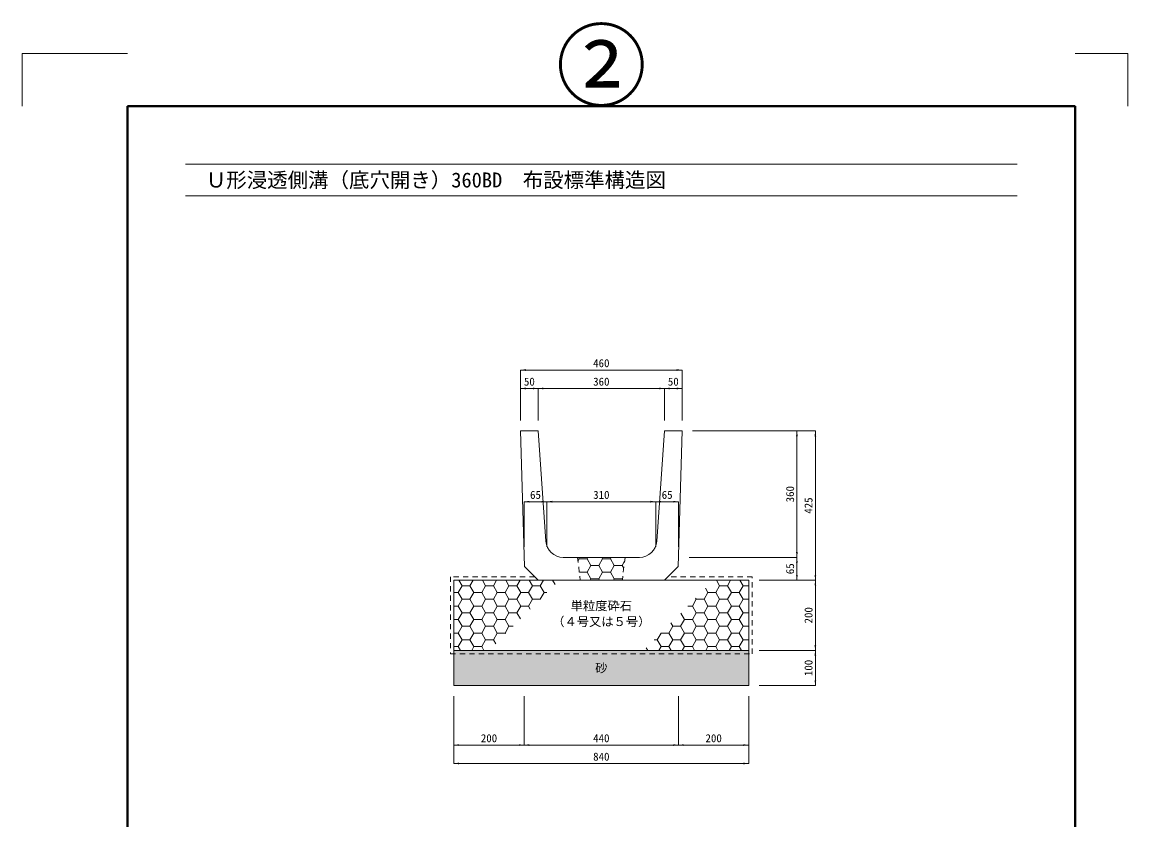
# Model space of a CAD drawing. Units: millimetres at full size. Extents: x 91602 to 111352, y 12024 to 16568.
# Drawn here: x 95752 to 98902, y 14296 to 16568 of the extents above; entities that cross this region are included whole.
import ezdxf
from ezdxf.enums import TextEntityAlignment as Align

# ---------------------------------------------------------------- set-up
doc = ezdxf.new("R2010")
doc.units = ezdxf.units.MM
doc.header["$LTSCALE"] = 20
doc.linetypes.add('USER1', pattern=[1.35, 0.75, -0.6])
for name, color, linetype, lineweight in [('Defpoints_3', 7, 'Continuous', 13), ('ハッチング', 7, 'Continuous', 9), ('図枠', 7, 'Continuous', 5), ('寸法線', 7, 'Continuous', 13), ('排水孔', 30, 'USER1', 13), ('本体', 2, 'Continuous', 13), ('浸透施設', 3, 'Continuous', 13), ('透水シート', 4, 'USER1', 13)]:
    doc.layers.add(name, color=color, linetype=linetype, lineweight=lineweight)
for name, color, linetype in [('ハッチング_砂', 32, 'Continuous'), ('文字', 7, 'Continuous'), ('補助線', 1, 'Continuous')]:
    doc.layers.add(name, color=color, linetype=linetype)
doc.styles.add('ＭＳ ゴシック', font='')
doc.styles.get('ＭＳ ゴシック').set_extended_font_data('MS Gothic')

# ---------------------------------------------------------------- blocks, each defined once
blk = doc.blocks.new('filled_arrow')
at = {"color": 0, "linetype": 'Continuous', "lineweight": -2}
blk.add_solid([(7.5, 1.25), (0, 0), (7.5, -1.25)], dxfattribs=at)

msp = doc.modelspace()

# ---------------------------------------------------------------- hatches: boundary and pattern name
at = {"layer": 'ハッチング_砂'}
msp.add_hatch(color=256, dxfattribs=at).paths.add_polyline_path([(96982.07, 14778.64), (96982.07, 14678.64), (97822.07, 14678.64), (97822.07, 14778.64)])

# ---------------------------------------------------------------- linework, layer by layer
at = {"layer": 'Defpoints_3'}
for p, q in [((95752.07, 16478.54), (95752.07, 16328.54)), ((96052.07, 16478.54), (95752.07, 16478.54)), ((98752.07, 16478.54), (98902.07, 16478.54)), ((98902.07, 16478.54), (98902.07, 16328.54))]:
    msp.add_line(p, q, dxfattribs=at)
at = {"layer": 'ハッチング'}
for p, q in [((97335.69, 15033.95), (97339.08, 15039.82)), ((97339.08, 15039.82), (97336.88, 15043.64)), ((97339.08, 15039.82), (97361.31, 15039.82)), ((97361.3, 15039.82), (97363.51, 15043.64)), ((97372.42, 15020.58), (97361.3, 15039.82)), ((97394.64, 15020.58), (97405.75, 15039.82)), ((97405.75, 15039.82), (97403.55, 15043.64)), ((97405.76, 15039.82), (97427.98, 15039.82)), ((97427.98, 15039.82), (97430.18, 15043.64)), ((97439.09, 15020.58), (97427.98, 15039.82)), ((97461.32, 15020.58), (97468.3, 15032.68)), ((97339.45, 15001.33), (97361.31, 15001.33)), ((97361.3, 15001.33), (97372.42, 15020.58)), ((97372.42, 14982.08), (97361.3, 15001.33)), ((97372.42, 15020.58), (97394.64, 15020.58)), ((97405.75, 15001.33), (97394.64, 15020.58)), ((97394.64, 14982.08), (97405.75, 15001.33)), ((97405.76, 15001.33), (97427.98, 15001.33)), ((97427.98, 15001.33), (97439.09, 15020.58)), ((97439.09, 14982.08), (97427.98, 15001.33)), ((97439.09, 15020.58), (97461.32, 15020.58)), ((97465.98, 15012.51), (97461.32, 15020.58)), ((96994.59, 14943.59), (97005.7, 14962.83)), ((97005.7, 14962.83), (96996.58, 14978.64)), ((97005.71, 14962.83), (97027.93, 14962.83)), ((97027.93, 14962.83), (97037.06, 14978.64)), ((97039.04, 14943.59), (97027.93, 14962.83)), ((97061.27, 14943.59), (97072.38, 14962.83)), ((97072.38, 14962.83), (97063.25, 14978.64)), ((97072.38, 14962.83), (97094.61, 14962.83)), ((97094.6, 14962.83), (97103.73, 14978.64)), ((97105.72, 14943.59), (97094.6, 14962.83)), ((97127.94, 14943.59), (97139.05, 14962.83)), ((97139.05, 14962.83), (97129.93, 14978.64)), ((97139.06, 14962.83), (97161.28, 14962.83)), ((97161.28, 14962.83), (97170.41, 14978.64)), ((97172.39, 14943.59), (97161.28, 14962.83)), ((97194.62, 14943.59), (97205.73, 14962.83)), ((97205.73, 14962.83), (97196.6, 14978.64)), ((97205.73, 14962.83), (97227.96, 14962.83)), ((97227.95, 14962.83), (97237.08, 14978.64)), ((97239.07, 14943.59), (97227.95, 14962.83)), ((97270.16, 14966.73), (97263.28, 14978.64)), ((97370.43, 14978.64), (97372.42, 14982.08)), ((97372.42, 14982.08), (97394.64, 14982.08)), ((97396.63, 14978.64), (97394.64, 14982.08)), ((97437.11, 14978.64), (97439.09, 14982.08)), ((97439.09, 14982.08), (97461.32, 14982.08)), ((97461.32, 14982.08), (97462.75, 14984.57)), ((97462.27, 14980.42), (97461.32, 14982.08)), ((97728.02, 14943.59), (97739.13, 14962.83)), ((97739.13, 14962.83), (97730, 14978.64)), ((97739.13, 14962.83), (97761.36, 14962.83)), ((97761.35, 14962.83), (97770.48, 14978.64)), ((97772.47, 14943.59), (97761.35, 14962.83)), ((97794.69, 14943.59), (97805.8, 14962.83)), ((97805.8, 14962.83), (97796.68, 14978.64)), ((97805.81, 14962.83), (97822.07, 14962.83)), ((96982.07, 14943.59), (96994.59, 14943.59)), ((97005.7, 14924.34), (96994.59, 14943.59)), ((97027.93, 14924.34), (97039.04, 14943.59)), ((97039.04, 14943.59), (97061.27, 14943.59)), ((97072.38, 14924.34), (97061.27, 14943.59)), ((97094.6, 14924.34), (97105.72, 14943.59)), ((97105.72, 14943.59), (97127.94, 14943.59)), ((97139.05, 14924.34), (97127.94, 14943.59)), ((97161.28, 14924.34), (97172.39, 14943.59)), ((97172.39, 14943.59), (97194.62, 14943.59)), ((97205.73, 14924.34), (97194.62, 14943.59)), ((97228.21, 14924.78), (97239.07, 14943.59)), ((97239.07, 14943.59), (97247.02, 14943.59)), ((97694.68, 14924.34), (97705.79, 14943.59)), ((97705.79, 14943.59), (97698.92, 14955.49)), ((97705.79, 14943.59), (97728.02, 14943.59)), ((97739.13, 14924.34), (97728.02, 14943.59)), ((97761.35, 14924.34), (97772.47, 14943.59)), ((97772.47, 14943.59), (97794.69, 14943.59)), ((97805.8, 14924.34), (97794.69, 14943.59)), ((96982.07, 14905.09), (96994.59, 14905.09)), ((96994.59, 14905.09), (97005.7, 14924.34)), ((97005.7, 14885.84), (96994.59, 14905.09)), ((97005.71, 14924.34), (97027.93, 14924.34)), ((97039.04, 14905.09), (97027.93, 14924.34)), ((97027.93, 14885.84), (97039.04, 14905.09)), ((97039.04, 14905.09), (97061.27, 14905.09)), ((97061.27, 14905.09), (97072.38, 14924.34)), ((97072.38, 14885.84), (97061.27, 14905.09)), ((97072.38, 14924.34), (97094.61, 14924.34)), ((97105.72, 14905.09), (97094.6, 14924.34)), ((97094.6, 14885.84), (97105.72, 14905.09)), ((97105.72, 14905.09), (97127.94, 14905.09)), ((97127.94, 14905.09), (97139.05, 14924.34)), ((97139.05, 14885.84), (97127.94, 14905.09)), ((97139.06, 14924.34), (97161.28, 14924.34)), ((97172.39, 14905.09), (97161.28, 14924.34)), ((97161.28, 14885.84), (97172.39, 14905.09)), ((97172.39, 14905.09), (97194.62, 14905.09)), ((97194.62, 14905.09), (97205.73, 14924.34)), ((97199.71, 14896.28), (97194.62, 14905.09)), ((97205.73, 14924.34), (97227.77, 14924.34)), ((97648.52, 14905.09), (97661.34, 14905.09)), ((97661.34, 14905.09), (97672.45, 14924.34)), ((97672.45, 14885.84), (97661.34, 14905.09)), ((97672.45, 14924.34), (97670.74, 14927.31)), ((97672.46, 14924.34), (97694.68, 14924.34)), ((97705.79, 14905.09), (97694.68, 14924.34)), ((97694.68, 14885.84), (97705.79, 14905.09)), ((97705.79, 14905.09), (97728.02, 14905.09)), ((97728.02, 14905.09), (97739.13, 14924.34)), ((97739.13, 14885.84), (97728.02, 14905.09)), ((97739.13, 14924.34), (97761.36, 14924.34)), ((97772.47, 14905.09), (97761.35, 14924.34)), ((97761.35, 14885.84), (97772.47, 14905.09)), ((97772.47, 14905.09), (97794.69, 14905.09)), ((97794.69, 14905.09), (97805.8, 14924.34)), ((97805.8, 14885.84), (97794.69, 14905.09)), ((97805.81, 14924.34), (97822.07, 14924.34)), ((96994.59, 14866.6), (97005.7, 14885.84)), ((97005.71, 14885.84), (97027.93, 14885.84)), ((97039.04, 14866.6), (97027.93, 14885.84)), ((97061.27, 14866.6), (97072.38, 14885.84)), ((97072.38, 14885.84), (97094.61, 14885.84)), ((97105.72, 14866.6), (97094.6, 14885.84)), ((97127.94, 14866.6), (97139.05, 14885.84)), ((97139.06, 14885.84), (97161.28, 14885.84)), ((97171.53, 14868.1), (97161.28, 14885.84)), ((97639.12, 14866.6), (97628.47, 14885.04)), ((97661.34, 14866.6), (97672.45, 14885.84)), ((97672.46, 14885.84), (97694.68, 14885.84)), ((97705.79, 14866.6), (97694.68, 14885.84)), ((97728.02, 14866.6), (97739.13, 14885.84)), ((97739.13, 14885.84), (97761.36, 14885.84)), ((97772.47, 14866.6), (97761.35, 14885.84)), ((97794.69, 14866.6), (97805.8, 14885.84)), ((97805.81, 14885.84), (97822.07, 14885.84)), ((96982.07, 14866.6), (96994.59, 14866.6)), ((97005.7, 14847.35), (96994.59, 14866.6)), ((96994.59, 14828.1), (97005.7, 14847.35)), ((97005.71, 14847.35), (97027.93, 14847.35)), ((97027.93, 14847.35), (97039.04, 14866.6)), ((97039.04, 14828.1), (97027.93, 14847.35)), ((97039.04, 14866.6), (97061.27, 14866.6)), ((97072.38, 14847.35), (97061.27, 14866.6)), ((97061.27, 14828.1), (97072.38, 14847.35)), ((97072.38, 14847.35), (97094.61, 14847.35)), ((97094.6, 14847.35), (97105.72, 14866.6)), ((97105.72, 14828.1), (97094.6, 14847.35)), ((97105.72, 14866.6), (97127.94, 14866.6)), ((97139.05, 14847.35), (97127.94, 14866.6)), ((97127.94, 14828.1), (97139.05, 14847.35)), ((97139.06, 14847.35), (97150.78, 14847.35)), ((97594.67, 14828.1), (97605.78, 14847.35)), ((97605.78, 14847.35), (97600.29, 14856.86)), ((97605.78, 14847.35), (97628.01, 14847.35)), ((97628, 14847.35), (97639.12, 14866.6)), ((97639.12, 14828.1), (97628, 14847.35)), ((97639.12, 14866.6), (97661.34, 14866.6)), ((97672.45, 14847.35), (97661.34, 14866.6)), ((97661.34, 14828.1), (97672.45, 14847.35)), ((97672.46, 14847.35), (97694.68, 14847.35)), ((97694.68, 14847.35), (97705.79, 14866.6)), ((97705.79, 14828.1), (97694.68, 14847.35)), ((97705.79, 14866.6), (97728.02, 14866.6)), ((97739.13, 14847.35), (97728.02, 14866.6)), ((97728.02, 14828.1), (97739.13, 14847.35)), ((97739.13, 14847.35), (97761.36, 14847.35)), ((97761.35, 14847.35), (97772.47, 14866.6)), ((97772.47, 14828.1), (97761.35, 14847.35)), ((97772.47, 14866.6), (97794.69, 14866.6)), ((97805.8, 14847.35), (97794.69, 14866.6)), ((97794.69, 14828.1), (97805.8, 14847.35)), ((97805.81, 14847.35), (97822.07, 14847.35)), ((96982.07, 14828.1), (96994.59, 14828.1)), ((97005.7, 14808.85), (96994.59, 14828.1)), ((96994.59, 14789.61), (97005.7, 14808.86)), ((97005.71, 14808.85), (97027.93, 14808.85)), ((97027.93, 14808.86), (97039.04, 14828.1)), ((97039.04, 14789.61), (97027.93, 14808.85)), ((97039.04, 14828.1), (97061.27, 14828.1)), ((97072.38, 14808.85), (97061.27, 14828.1)), ((97061.27, 14789.61), (97072.38, 14808.86)), ((97072.38, 14808.85), (97094.61, 14808.85)), ((97094.6, 14808.86), (97105.72, 14828.1)), ((97101.08, 14797.65), (97094.6, 14808.85)), ((97105.72, 14828.1), (97127.94, 14828.1)), ((97129.26, 14825.83), (97127.94, 14828.1)), ((97552.28, 14808.85), (97561.33, 14808.85)), ((97561.33, 14808.86), (97572.44, 14828.1)), ((97572.44, 14789.61), (97561.33, 14808.85)), ((97572.44, 14828.1), (97572.11, 14828.68)), ((97572.44, 14828.1), (97594.67, 14828.1)), ((97605.78, 14808.85), (97594.67, 14828.1)), ((97594.67, 14789.61), (97605.78, 14808.86)), ((97605.78, 14808.85), (97628.01, 14808.85)), ((97628, 14808.86), (97639.12, 14828.1)), ((97639.12, 14789.61), (97628, 14808.85)), ((97639.12, 14828.1), (97661.34, 14828.1)), ((97672.45, 14808.85), (97661.34, 14828.1)), ((97661.34, 14789.61), (97672.45, 14808.86)), ((97672.46, 14808.85), (97694.68, 14808.85)), ((97694.68, 14808.86), (97705.79, 14828.1)), ((97705.79, 14789.61), (97694.68, 14808.85)), ((97705.79, 14828.1), (97728.02, 14828.1)), ((97739.13, 14808.85), (97728.02, 14828.1)), ((97728.02, 14789.61), (97739.13, 14808.86)), ((97739.13, 14808.85), (97761.36, 14808.85)), ((97761.35, 14808.86), (97772.47, 14828.1)), ((97772.47, 14789.61), (97761.35, 14808.85)), ((97772.47, 14828.1), (97794.69, 14828.1)), ((97805.8, 14808.85), (97794.69, 14828.1)), ((97794.69, 14789.61), (97805.8, 14808.86)), ((97805.81, 14808.85), (97822.07, 14808.85)), ((96982.07, 14789.61), (96994.59, 14789.61)), ((97000.92, 14778.64), (96994.59, 14789.61)), ((97032.71, 14778.64), (97039.04, 14789.61)), ((97039.04, 14789.61), (97061.27, 14789.61)), ((97067.6, 14778.64), (97061.27, 14789.61)), ((97534.32, 14778.64), (97529.84, 14786.41)), ((97566.11, 14778.64), (97572.44, 14789.61)), ((97572.44, 14789.61), (97594.67, 14789.61)), ((97601, 14778.64), (97594.67, 14789.61)), ((97632.79, 14778.64), (97639.12, 14789.61)), ((97639.12, 14789.61), (97661.34, 14789.61)), ((97667.67, 14778.64), (97661.34, 14789.61)), ((97699.46, 14778.64), (97705.79, 14789.61)), ((97705.79, 14789.61), (97728.02, 14789.61)), ((97734.35, 14778.64), (97728.02, 14789.61)), ((97766.14, 14778.64), (97772.47, 14789.61)), ((97772.47, 14789.61), (97794.69, 14789.61)), ((97801.02, 14778.64), (97794.69, 14789.61))]:
    msp.add_line(p, q, dxfattribs=at)
at = {"layer": '図枠', "lineweight": 40}
for p, q in [((96052.07, 16328.54), (98752.07, 16328.54)), ((96052.07, 16328.54), (96052.07, 12173.54)), ((98752.07, 16328.54), (98752.07, 12173.54))]:
    msp.add_line(p, q, dxfattribs=at)
at = {"layer": '図枠', "lineweight": 13}
for p, q in [((96217.07, 16163.54), (98587.07, 16163.54)), ((96217.07, 16073.54), (98587.07, 16073.54))]:
    msp.add_line(p, q, dxfattribs=at)
at = {"layer": '寸法線'}
for p, q in [((97172.07, 15577.23), (97632.07, 15577.23)), ((97172.07, 15433.64), (97172.07, 15577.23)), ((97632.07, 15433.64), (97632.07, 15577.23)), ((97172.07, 15524.73), (97222.07, 15524.73)), ((97172.07, 15433.64), (97172.07, 15524.73)), ((97222.07, 15433.64), (97222.07, 15524.73)), ((97222.07, 15524.73), (97582.07, 15524.73)), ((97222.07, 15433.64), (97222.07, 15524.73)), ((97582.07, 15433.64), (97582.07, 15524.73)), ((97582.07, 15524.73), (97632.07, 15524.73)), ((97582.07, 15433.64), (97582.07, 15524.73)), ((97632.07, 15433.64), (97632.07, 15524.73)), ((97662.07, 15403.64), (97959.24, 15403.64)), ((97662.07, 15403.64), (98011.74, 15403.64)), ((97959.24, 15403.64), (97959.24, 15043.64)), ((98011.74, 14978.64), (98011.74, 15403.64)), ((97182.07, 15202.18), (97247.07, 15202.18)), ((97182.07, 15073.64), (97182.07, 15202.18)), ((97247.07, 15073.64), (97247.07, 15202.18)), ((97247.07, 15202.18), (97557.07, 15202.18)), ((97247.07, 15073.64), (97247.07, 15202.18)), ((97557.07, 15073.64), (97557.07, 15202.18)), ((97557.07, 15202.18), (97622.07, 15202.18)), ((97557.07, 15073.64), (97557.07, 15202.18)), ((97622.07, 15073.64), (97622.07, 15202.18)), ((97652.07, 15043.64), (97959.24, 15043.64)), ((97652.07, 15043.64), (97959.24, 15043.64)), ((97959.24, 15043.64), (97959.24, 14978.64)), ((97852.07, 14978.64), (97959.24, 14978.64)), ((97852.07, 14978.64), (98011.74, 14978.64)), ((97852.07, 14978.64), (98011.74, 14978.64)), ((98011.74, 14978.64), (98011.74, 14778.64)), ((97852.07, 14778.64), (98011.74, 14778.64)), ((97852.07, 14778.64), (98011.74, 14778.64)), ((98011.74, 14778.64), (98011.74, 14678.64)), ((96982.07, 14648.64), (96982.07, 14509.01)), ((96982.07, 14648.64), (96982.07, 14456.51)), ((97182.07, 14648.64), (97182.07, 14509.01)), ((97182.07, 14648.64), (97182.07, 14509.01)), ((97622.07, 14648.64), (97622.07, 14509.01)), ((97622.07, 14648.64), (97622.07, 14509.01)), ((97822.07, 14648.64), (97822.07, 14509.01)), ((97822.07, 14648.64), (97822.07, 14456.51)), ((97852.07, 14678.64), (98011.74, 14678.64)), ((96982.07, 14509.01), (97182.07, 14509.01)), ((97182.07, 14509.01), (97622.07, 14509.01)), ((97622.07, 14509.01), (97822.07, 14509.01)), ((96982.07, 14456.51), (97822.07, 14456.51))]:
    msp.add_line(p, q, dxfattribs=at)
at = {"layer": '排水孔'}
for p, q in [((97334.57, 15043.64), (97342.07, 14978.64)), ((97469.57, 15043.64), (97462.07, 14978.64))]:
    msp.add_line(p, q, dxfattribs=at)
at = {"layer": '本体'}
msp.add_line((97510.42, 15043.64), (97293.72, 15043.64), dxfattribs=at)
msp.add_lwpolyline([(97243.84, 15090.18), (97222.07, 15403.64), (97172.07, 15403.64), (97182.78, 15017.93), (97222.07, 14978.64), (97582.07, 14978.64), (97621.35, 15017.93), (97632.07, 15403.64), (97582.07, 15403.64), (97560.3, 15090.18)], dxfattribs=at)
for centre, start, end in [((97293.72, 15093.64), 183.9725, 270), ((97510.42, 15093.64), 270, 356.0275)]:
    msp.add_arc(centre, 50, start, end, dxfattribs=at)
at = {"layer": '浸透施設'}
for p, q in [((97822.07, 14978.64), (96982.07, 14978.64)), ((96982.07, 14978.64), (96982.07, 14678.64)), ((97822.07, 14978.64), (97822.07, 14678.64)), ((97822.07, 14778.64), (96982.07, 14778.64)), ((97822.07, 14678.64), (96982.07, 14678.64))]:
    msp.add_line(p, q, dxfattribs=at)
at = {"layer": '透水シート'}
msp.add_lwpolyline([(97212.07, 14988.64), (96972.07, 14988.64), (96972.07, 14768.64), (97832.07, 14768.64), (97832.07, 14988.64), (97592.07, 14988.64)], dxfattribs=at)

# ---------------------------------------------------------------- block references
at = {"layer": '寸法線', "xscale": 2, "yscale": 2}
for p in [(97172.07, 15577.23), (97172.07, 15524.73), (97222.07, 15524.73), (97582.07, 15524.73), (97182.07, 15202.18), (97247.07, 15202.18), (97557.07, 15202.18), (96982.07, 14509.01), (97182.07, 14509.01), (97622.07, 14509.01), (96982.07, 14456.51)]:
    msp.add_blockref('filled_arrow', p, dxfattribs=at)
for p, rotation in [((97632.07, 15577.23), 180), ((97222.07, 15524.73), 180), ((97582.07, 15524.73), 180), ((97632.07, 15524.73), 180), ((97959.24, 15403.64), 270), ((98011.74, 15403.64), 270), ((97247.07, 15202.18), 180), ((97557.07, 15202.18), 180), ((97622.07, 15202.18), 180), ((97959.24, 15043.64), 90), ((97959.24, 15043.64), 270), ((97959.24, 14978.64), 90), ((98011.74, 14978.64), 90), ((98011.74, 14978.64), 270), ((98011.74, 14778.64), 90), ((98011.74, 14778.64), 270), ((98011.74, 14678.64), 90), ((97182.07, 14509.01), 180), ((97622.07, 14509.01), 180), ((97822.07, 14509.01), 180), ((97822.07, 14456.51), 180)]:
    msp.add_blockref('filled_arrow', p, dxfattribs=dict(at, rotation=rotation))

# ---------------------------------------------------------------- texts
at = {"layer": '図枠', "style": 'ＭＳ ゴシック'}
msp.add_text('\u3000Ｕ形浸透側溝（底穴開き）360BD\u3000布設標準構造図', height=42.72, dxfattribs=at).set_placement((96217.07, 16118.54), align=Align.MIDDLE_LEFT)
at = {"layer": '寸法線', "style": 'ＭＳ ゴシック'}
for s, p in [('460', (97402.07, 15596.73)), ('50', (97197.07, 15544.23)), ('360', (97402.07, 15544.23)), ('50', (97607.07, 15544.23)), ('65', (97214.57, 15221.68)), ('310', (97402.07, 15221.68)), ('65', (97589.57, 15221.68)), ('200', (97082.07, 14528.51)), ('440', (97402.07, 14528.51)), ('200', (97722.07, 14528.51)), ('840', (97402.07, 14476.01))]:
    msp.add_text(s, height=22.79, dxfattribs=at).set_placement(p, align=Align.MIDDLE_CENTER)
for s, p in [('360', (97939.74, 15223.64)), ('425', (97992.24, 15191.14)), ('65', (97939.74, 15011.14)), ('200', (97992.24, 14878.64)), ('100', (97992.24, 14728.64))]:
    msp.add_text(s, height=22.79, rotation=90, dxfattribs=at).set_placement(p, align=Align.MIDDLE_CENTER)
at = {"layer": '文字', "style": 'ＭＳ ゴシック'}
for s, p in [('単粒度砕石', (97314.66, 14918.62)), ('（４号又は５号）', (97262.21, 14873.62))]:
    msp.add_text(s, height=25.63, dxfattribs=at).set_placement(p, align=Align.TOP_LEFT)
msp.add_text('砂', height=25.63, dxfattribs=at).set_placement((97402.07, 14728.64), align=Align.MIDDLE_CENTER)
at = {"layer": '補助線', "style": 'ＭＳ ゴシック'}
msp.add_text('②', height=189.9, dxfattribs=at).set_placement((97402.07, 16292.12), align=Align.BOTTOM_CENTER)

doc.saveas('drawing.dxf')
